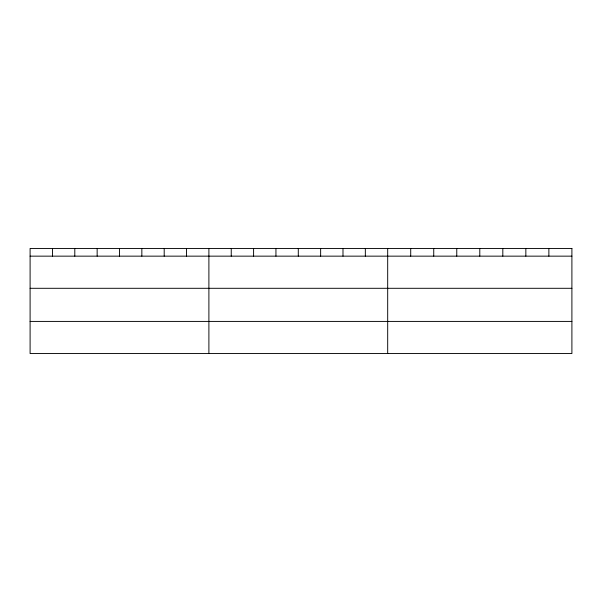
<?xml version="1.0" encoding="UTF-8"?>
<svg xmlns="http://www.w3.org/2000/svg" width="602" height="602" viewBox="0 0 602 602"><rect width="100%" height="100%" fill="white"/><g stroke="black" fill="none" stroke-linecap="round" stroke-linejoin="round"><path stroke-width="0.9" d="M30.1 256.151L571.9 256.151M30.1 288.298L571.9 288.298M30.1 321.415L571.9 321.415M548.873 248.445L548.873 256.151M525.847 248.445L525.847 256.151M502.82 248.445L502.82 256.151M479.794 248.445L479.794 256.151M456.767 248.445L456.767 256.151M433.741 248.445L433.741 256.151M410.714 248.445L410.714 256.151M387.688 248.445L387.688 353.555M365.339 248.445L365.339 256.151M342.989 248.445L342.989 256.151M320.64 248.445L320.64 256.151M298.291 248.445L298.291 256.151M275.942 248.445L275.942 256.151M253.592 248.445L253.592 256.151M231.243 248.445L231.243 256.151M208.894 248.445L208.894 353.555M186.545 248.445L186.545 256.151M164.195 248.445L164.195 256.151M141.846 248.445L141.846 256.151M119.497 248.445L119.497 256.151M97.148 248.445L97.148 256.151M74.799 248.445L74.799 256.151M52.449 248.445L52.449 256.151M571.9 248.445L30.1 248.445L30.1 353.555L571.9 353.555L571.9 248.445"/></g></svg>
